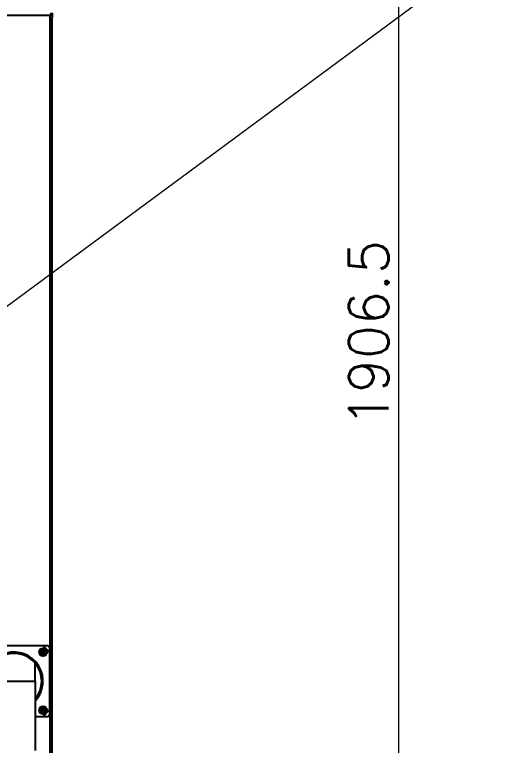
# Model space of a CAD drawing. Header units: millimetres. Extents: x 17243 to 30056, y 9468 to 18529.
# Drawn here: x 26023 to 26937, y 13641 to 15023 of the extents above; entities that cross this region are included whole.
import ezdxf

# ---------------------------------------------------------------- set-up
doc = ezdxf.new("R2010")
doc.units = ezdxf.units.MM
doc.layers.get('0').update_dxf_attribs({"lineweight": 18})
doc.layers.add('尺寸线层', color=3, linetype='Continuous', lineweight=18)
doc.styles.get("Standard").update_dxf_attribs({"font": 'txt.shx'})
doc.dimstyles.new('ISO-25', dxfattribs={"dimscale": 30, "dimtxt": 2.5, "dimasz": 2.5, "dimexe": 1.25, "dimexo": 0.625, "dimtad": 1, "dimdsep": 46, "dimtxsty": 'Standard', "dimcen": 2.5, "dimdle": 5, "dimadec": 0, "dimazin": 0, "dimtfac": 1, "dimtdec": 0, "dimtmove": 0, "dimatfit": 3, "dimfxl": 0, "dimarcsym": 0})

# ---------------------------------------------------------------- blocks, each defined once
blk = doc.blocks.new('*X3')
at = {"layer": '尺寸线层', "color": 0, "linetype": 'Continuous'}
blk.add_line((-3041.9, -1036.2), (-1639.7, 0), dxfattribs=at)
blk = doc.blocks.new('*X20')
at = {"layer": '尺寸线层', "linetype": 'Continuous'}
for points in [[(28999.1, 17291.6), (28986.6, 17216.6), (29011.6, 17216.6)], [(28999.1, 11350.6), (28986.6, 11425.6), (29011.6, 11425.6)]]:
    blk.add_hatch(color=0, dxfattribs=at).paths.add_polyline_path(points, flags=0)
at = {"layer": '尺寸线层', "color": 0, "linetype": 'Continuous'}
for p, q in [((26069.5, 17291.6), (29036.6, 17291.6)), ((28999.1, 11350.6), (28999.1, 17291.6)), ((26069.5, 11350.6), (29036.6, 11350.6))]:
    blk.add_line(p, q, dxfattribs=at)
at = {"layer": '尺寸线层', "color": 0, "insert": (28942.9, 14321.1), "char_height": 75, "width": 353.571, "attachment_point": 5, "rotation": 90}
blk.add_mtext('5941', dxfattribs=at)
blk = doc.blocks.new('*X21')
at = {"layer": '尺寸线层', "linetype": 'Continuous'}
for points in [[(26748.1, 15373.1), (26760.6, 15298.1), (26735.6, 15298.1)], [(26748.1, 13466.6), (26760.6, 13541.6), (26735.6, 13541.6)]]:
    blk.add_hatch(color=0, dxfattribs=at).paths.add_polyline_path(points, flags=0)
at = {"layer": '尺寸线层', "color": 0, "linetype": 'Continuous'}
for p, q in [((26109.5, 15373.1), (26785.6, 15373.1)), ((26748.1, 15373.1), (26748.1, 13466.6)), ((25974, 13466.6), (26785.6, 13466.6))]:
    blk.add_line(p, q, dxfattribs=at)
at = {"layer": '尺寸线层', "color": 0, "insert": (26691.9, 14419.9), "char_height": 75, "width": 492.857, "attachment_point": 5, "rotation": 90}
blk.add_mtext('1906.5', dxfattribs=at)

msp = doc.modelspace()

# ---------------------------------------------------------------- linework, layer by layer
at = {"color": 7, "linetype": 'Continuous', "lineweight": 25}
for p, q in [((25968.788, 15021.605), (26089.788, 15021.605)), ((26089.788, 13572.605), (26089.788, 15021.605)), ((26093.788, 15021.605), (26089.788, 15021.605)), ((26091.788, 15021.605), (26091.788, 15022.424)), ((26093.788, 15026.105), (26093.788, 15021.605)), ((26093.788, 15021.605), (26093.788, 15017.605)), ((26093.788, 13572.605), (26093.788, 15017.605)), ((25966.788, 13830.105), (26075.788, 13830.105)), ((26088.788, 13817.105), (26075.788, 13830.105)), ((26075.788, 13830.105), (26085.788, 13830.105)), ((26085.788, 13830.105), (26088.788, 13827.105)), ((26088.788, 13827.105), (26088.788, 13817.105)), ((26088.788, 13817.105), (26088.788, 13708.105)), ((26061.288, 13762.605), (26061.288, 13796.608)), ((25981.288, 13762.605), (26061.288, 13762.605)), ((26061.288, 13762.605), (26061.288, 13631.605)), ((26075.788, 13695.105), (26088.788, 13708.105)), ((26088.788, 13708.105), (26088.788, 13698.105)), ((26075.788, 13695.105), (26061.288, 13695.105)), ((26085.788, 13695.105), (26075.788, 13695.105)), ((26088.788, 13698.105), (26085.788, 13695.105))]:
    msp.add_line(p, q, dxfattribs=at)
for centre, radius in [((26076.288, 13817.605), 7.525), ((26076.288, 13817.605), 7), ((26076.288, 13817.605), 4.5), ((26076.288, 13817.605), 3.4), ((26076.288, 13817.605), 0.488), ((26076.288, 13707.605), 7.525), ((26076.288, 13707.605), 7), ((26076.288, 13707.605), 4.5), ((26076.288, 13707.605), 3.4), ((26076.288, 13707.605), 0.488)]:
    msp.add_circle(centre, radius, dxfattribs=at)
for radius, start, end in [(55, 316.658242, 180), (52.5, 40.367594, 139.632406), (52.5, 319.632406, 40.367594)]:
    msp.add_arc((26021.288, 13762.605), radius, start, end, dxfattribs=at)
for points, knots in [([(26091.581, 15026.105), (26091.423, 15025.617), (26091.092, 15024.599), (26090.589, 15023.215), (26090.071, 15022.159), (26089.637, 15021.663), (26089.376, 15021.619), (26089.288, 15021.605)], [0, 0, 0, 0, 1.07664868, 2.25131563, 3.42604853, 4.60077982, 5.2038954, 5.2038954, 5.2038954, 5.2038954]), ([(26089.288, 15021.605), (26089.775, 15021.651), (26090.794, 15021.748), (26092.178, 15022.537), (26093.234, 15023.754), (26093.729, 15025.03), (26093.773, 15025.832), (26093.788, 15026.105)], [0, 0, 0, 0, 1.46033465, 3.0536184, 4.6469916, 6.24036263, 7.05841089, 7.05841089, 7.05841089, 7.05841089])]:
    msp.add_open_spline(points, degree=3, knots=knots, dxfattribs=at)

# ---------------------------------------------------------------- block references
at = {"layer": '尺寸线层', "color": 6}
msp.add_blockref('*X3', (28933.057, 15421.507), dxfattribs=at)

# ---------------------------------------------------------------- dimensions: what is measured, and where the dimension line sits
at = {"layer": '尺寸线层'}
for base, p1, p2, angle, picture, middle in [((28999.127, 17291.605), (26050.788, 11350.605), (26050.788, 17291.605), 270, '*X20', (28942.877, 14321.105)), ((26748.114, 13466.605), (26090.788, 15373.105), (25955.288, 13466.605), 90, '*X21', (26691.864, 14419.855))]:
    dim = msp.add_linear_dim(base=base, p1=p1, p2=p2, angle=angle, dimstyle='ISO-25', override={"dimsah": 1, "dimtfill": 1, "dimtolj": 1, "dimtzin": 8}, dxfattribs=at)
    dim.commit()
    dim.dimension.update_dxf_attribs({"geometry": picture, "text_midpoint": middle})

doc.saveas('drawing.dxf')
